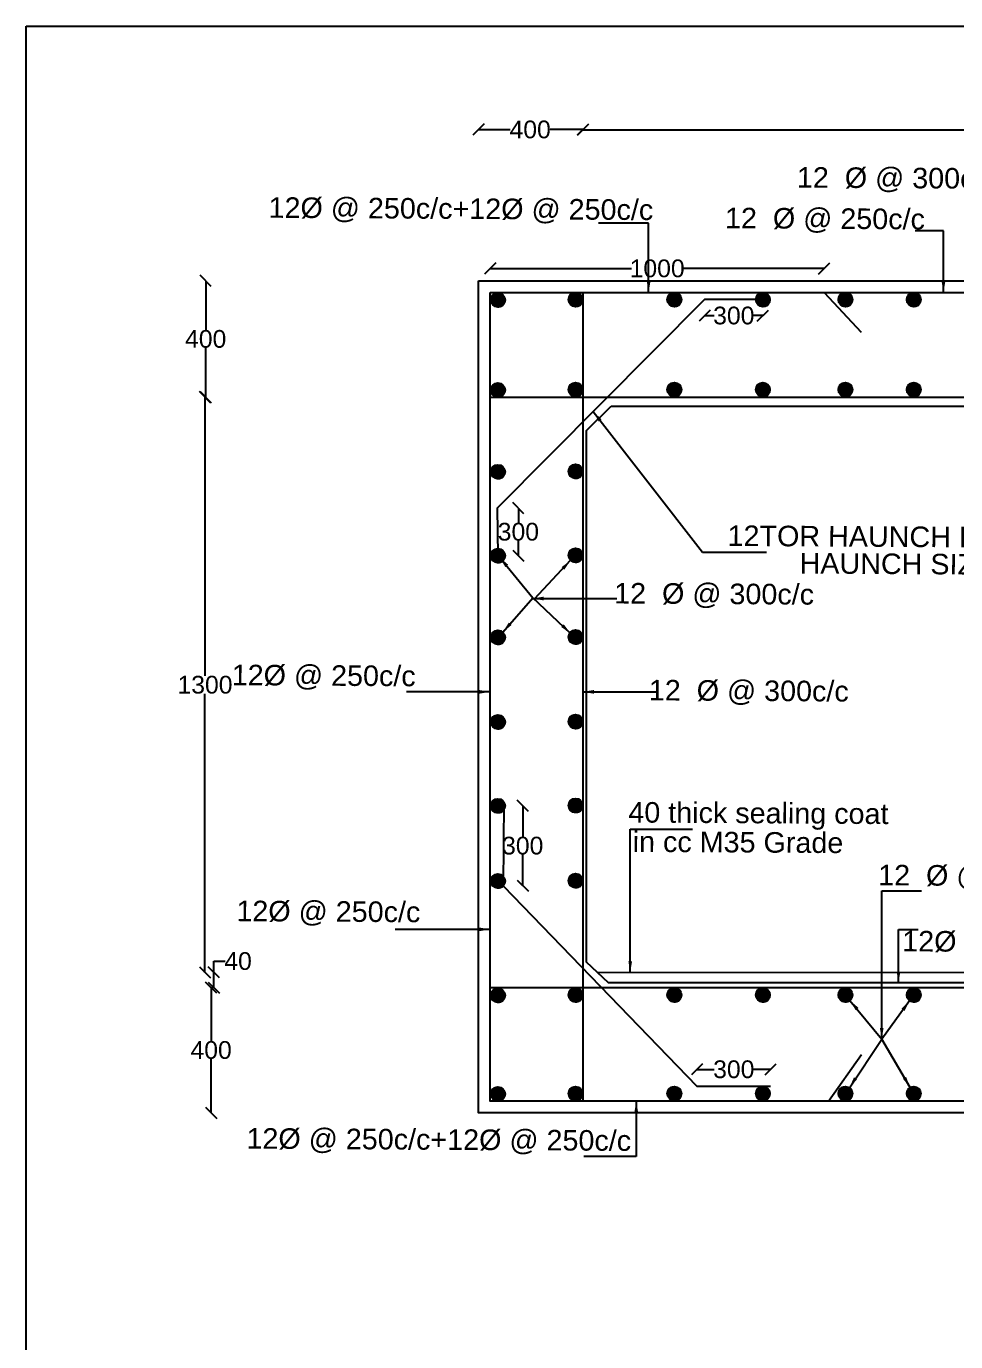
# Model space of a CAD drawing. Header units: millimetres. Extents: x 5124 to 6568637, y 2311 to 91879094.
# Drawn here: x 3718709 to 3726578, y 45945011 to 45956145 of the extents above; entities that cross this region are included whole.
import ezdxf

# ---------------------------------------------------------------- set-up
doc = ezdxf.new("R2010")
doc.units = ezdxf.units.MM
doc.header["$MEASUREMENT"] = 0
doc.layers.add('DIMENSION', color=7, linetype='Continuous')
doc.layers.add('DRAWING', color=7, linetype='Continuous')
doc.styles.get("Standard").update_dxf_attribs({"font": 'arial.ttf', "height": 150})
doc.dimstyles.get("Standard").update_dxf_attribs({"dimtxt": 200, "dimasz": 110, "dimexe": 0.18, "dimexo": 0.0625, "dimgap": 0.09, "dimtad": 0, "dimtih": 1, "dimtoh": 1, "dimdec": 0, "dimzin": 0, "dimdsep": 46, "dimtxsty": 'Standard', "dimblk": 'OBLIQUE', "dimcen": 0.09, "dimse1": 1, "dimse2": 1, "dimadec": 0, "dimazin": 0, "dimtfac": 1, "dimtdec": 0, "dimtofl": 0, "dimtmove": 0, "dimatfit": 3, "dimfxl": 1, "dimtolj": 1, "dimtzin": 0, "dimarcsym": 0})

# ---------------------------------------------------------------- blocks, each defined once
blk = doc.blocks.new('_Oblique')
at = {"color": 0, "linetype": 'ByBlock', "lineweight": -2}
blk.add_line((-0.5, -0.5), (0.5, 0.5), dxfattribs=at)
blk = doc.blocks.new('*D64')
at = {"layer": 'Defpoints', "color": 0}
for p in [(3725464, 45954095), (3722637, 45953891), (3725464, 45953891)]:
    blk.add_point(p, dxfattribs=at)
at = {"layer": 'DIMENSION', "color": 0, "lineweight": -2}
for p, q in [((3722637, 45954095), (3723834, 45954095)), ((3725464, 45954095), (3724267, 45954095))]:
    blk.add_line(p, q, dxfattribs=at)
at = {"layer": 'DIMENSION', "color": 0, "lineweight": -2, "xscale": 95, "yscale": 95, "zscale": 95, "rotation": 180}
blk.add_blockref('_Oblique', (3722637, 45954095), dxfattribs=at)
at = {"layer": 'DIMENSION', "color": 0, "lineweight": -2, "xscale": 95, "yscale": 95, "zscale": 95}
blk.add_blockref('_Oblique', (3725464, 45954095), dxfattribs=at)
at = {"layer": 'DIMENSION', "color": 0, "insert": (3724050, 45954095), "char_height": 150, "attachment_point": 5}
blk.add_mtext('\\A1;1000', dxfattribs=at)
blk = doc.blocks.new('*D65')
at = {"layer": 'Defpoints', "color": 0}
for p in [(3723424, 45955271), (3722538, 45953990), (3723424, 45953990)]:
    blk.add_point(p, dxfattribs=at)
at = {"layer": 'DIMENSION', "color": 0, "lineweight": -2}
for p, q in [((3722538, 45955271), (3722807, 45955271)), ((3723424, 45955271), (3723144, 45955271))]:
    blk.add_line(p, q, dxfattribs=at)
at = {"layer": 'DIMENSION', "color": 0, "lineweight": -2, "xscale": 95, "yscale": 95, "zscale": 95, "rotation": 180}
blk.add_blockref('_Oblique', (3722538, 45955271), dxfattribs=at)
at = {"layer": 'DIMENSION', "color": 0, "lineweight": -2, "xscale": 95, "yscale": 95, "zscale": 95}
blk.add_blockref('_Oblique', (3723424, 45955271), dxfattribs=at)
at = {"layer": 'DIMENSION', "color": 0, "insert": (3722975, 45955271), "char_height": 150, "attachment_point": 5}
blk.add_mtext('\\A1;400', dxfattribs=at)
blk = doc.blocks.new('*D66')
at = {"layer": 'Defpoints', "color": 0}
for p in [(3730345, 45955270), (3723420, 45953891), (3730345, 45953891)]:
    blk.add_point(p, dxfattribs=at)
at = {"layer": 'DIMENSION', "color": 0, "lineweight": -2}
for p, q in [((3723420, 45955270), (3726657, 45955270)), ((3730345, 45955270), (3727107, 45955270))]:
    blk.add_line(p, q, dxfattribs=at)
at = {"layer": 'DIMENSION', "color": 0, "lineweight": -2, "xscale": 95, "yscale": 95, "zscale": 95, "rotation": 180}
blk.add_blockref('_Oblique', (3723420, 45955270), dxfattribs=at)
at = {"layer": 'DIMENSION', "color": 0, "lineweight": -2, "xscale": 95, "yscale": 95, "zscale": 95}
blk.add_blockref('_Oblique', (3730345, 45955270), dxfattribs=at)
at = {"layer": 'DIMENSION', "color": 0, "insert": (3726882, 45955270), "char_height": 150, "attachment_point": 5}
blk.add_mtext('\\A1;2000', dxfattribs=at)
blk = doc.blocks.new('*D73')
at = {"layer": 'Defpoints', "color": 0}
for p in [(3724452, 45953832), (3724945, 45953832), (3724945, 45953696)]:
    blk.add_point(p, dxfattribs=at)
at = {"layer": 'DIMENSION', "color": 0, "lineweight": -2}
for p, q in [((3724452, 45953696), (3724533, 45953696)), ((3724945, 45953696), (3724864, 45953696))]:
    blk.add_line(p, q, dxfattribs=at)
at = {"layer": 'DIMENSION', "color": 0, "lineweight": -2, "xscale": 95, "yscale": 95, "zscale": 95, "rotation": 180}
blk.add_blockref('_Oblique', (3724452, 45953696), dxfattribs=at)
at = {"layer": 'DIMENSION', "color": 0, "lineweight": -2, "xscale": 95, "yscale": 95, "zscale": 95}
blk.add_blockref('_Oblique', (3724945, 45953696), dxfattribs=at)
at = {"layer": 'DIMENSION', "color": 0, "insert": (3724699, 45953696), "char_height": 150, "attachment_point": 5}
blk.add_mtext('\\A1;300', dxfattribs=at)
blk = doc.blocks.new('*D74')
at = {"layer": 'Defpoints', "color": 0}
for p in [(3722697, 45952067), (3722875, 45952067), (3722703, 45951664)]:
    blk.add_point(p, dxfattribs=at)
at = {"layer": 'DIMENSION', "color": 0, "lineweight": -2}
for p, q in [((3722875, 45952067), (3722875, 45951942)), ((3722875, 45951664), (3722875, 45951789))]:
    blk.add_line(p, q, dxfattribs=at)
at = {"layer": 'DIMENSION', "color": 0, "lineweight": -2, "xscale": 95, "yscale": 95, "zscale": 95}
for p, rotation in [((3722875, 45952067), 90), ((3722875, 45951664), 270)]:
    blk.add_blockref('_Oblique', p, dxfattribs=dict(at, rotation=rotation))
at = {"layer": 'DIMENSION', "color": 0, "insert": (3722875, 45951866), "char_height": 150, "attachment_point": 5}
blk.add_mtext('\\A1;300', dxfattribs=at)
blk = doc.blocks.new('*D75')
at = {"layer": 'Defpoints', "color": 0}
for p in [(3722763, 45949547), (3722748, 45948871), (3722912, 45948871)]:
    blk.add_point(p, dxfattribs=at)
at = {"layer": 'DIMENSION', "color": 0, "lineweight": -2}
for p, q in [((3722912, 45949547), (3722912, 45949285)), ((3722912, 45948871), (3722912, 45949132))]:
    blk.add_line(p, q, dxfattribs=at)
at = {"layer": 'DIMENSION', "color": 0, "lineweight": -2, "xscale": 95, "yscale": 95, "zscale": 95}
for p, rotation in [((3722912, 45949547), 90), ((3722912, 45948871), 270)]:
    blk.add_blockref('_Oblique', p, dxfattribs=dict(at, rotation=rotation))
at = {"layer": 'DIMENSION', "color": 0, "insert": (3722912, 45949209), "char_height": 150, "attachment_point": 5}
blk.add_mtext('\\A1;300', dxfattribs=at)
blk = doc.blocks.new('*D76')
at = {"layer": 'Defpoints', "color": 0}
for p in [(3724387, 45947316), (3724387, 45947174), (3725011, 45947174)]:
    blk.add_point(p, dxfattribs=at)
at = {"layer": 'DIMENSION', "color": 0, "lineweight": -2}
for p, q in [((3724387, 45947316), (3724533, 45947316)), ((3725011, 45947316), (3724864, 45947316))]:
    blk.add_line(p, q, dxfattribs=at)
at = {"layer": 'DIMENSION', "color": 0, "lineweight": -2, "xscale": 95, "yscale": 95, "zscale": 95, "rotation": 180}
blk.add_blockref('_Oblique', (3724387, 45947316), dxfattribs=at)
at = {"layer": 'DIMENSION', "color": 0, "lineweight": -2, "xscale": 95, "yscale": 95, "zscale": 95}
blk.add_blockref('_Oblique', (3725011, 45947316), dxfattribs=at)
at = {"layer": 'DIMENSION', "color": 0, "insert": (3724699, 45947316), "char_height": 150, "attachment_point": 5}
blk.add_mtext('\\A1;300', dxfattribs=at)
blk = doc.blocks.new('*D90')
at = {"layer": 'Defpoints', "color": 0}
for p in [(3720274, 45948008), (3722637, 45948008), (3722538, 45946949)]:
    blk.add_point(p, dxfattribs=at)
at = {"layer": 'DIMENSION', "color": 0, "lineweight": -2}
for p, q in [((3720274, 45948008), (3720274, 45947555)), ((3720274, 45946949), (3720274, 45947402))]:
    blk.add_line(p, q, dxfattribs=at)
at = {"layer": 'DIMENSION', "color": 0, "lineweight": -2, "xscale": 95, "yscale": 95, "zscale": 95}
for p, rotation in [((3720274, 45948008), 90), ((3720274, 45946949), 270)]:
    blk.add_blockref('_Oblique', p, dxfattribs=dict(at, rotation=rotation))
at = {"layer": 'DIMENSION', "color": 0, "insert": (3720274, 45947479), "char_height": 150, "attachment_point": 5}
blk.add_mtext('\\A1;400', dxfattribs=at)
blk = doc.blocks.new('*D91')
at = {"layer": 'Defpoints', "color": 0}
for p in [(3720297, 45948137), (3723643, 45948137), (3723643, 45948008)]:
    blk.add_point(p, dxfattribs=at)
at = {"layer": 'DIMENSION', "color": 0, "lineweight": -2}
for p, q in [((3720297, 45948137), (3720297, 45948232)), ((3720297, 45948232), (3720392, 45948232)), ((3720297, 45948008), (3720297, 45948137))]:
    blk.add_line(p, q, dxfattribs=at)
at = {"layer": 'DIMENSION', "color": 0, "lineweight": -2, "xscale": 95, "yscale": 95, "zscale": 95}
for p, rotation in [((3720297, 45948137), 90), ((3720297, 45948008), 270)]:
    blk.add_blockref('_Oblique', p, dxfattribs=dict(at, rotation=rotation))
at = {"layer": 'DIMENSION', "color": 0, "insert": (3720502, 45948232), "char_height": 150, "attachment_point": 5}
blk.add_mtext('\\A1;40', dxfattribs=at)
blk = doc.blocks.new('*D92')
at = {"layer": 'Defpoints', "color": 0}
for p in [(3720222, 45953006), (3723420, 45953006), (3723546, 45948137)]:
    blk.add_point(p, dxfattribs=at)
at = {"layer": 'DIMENSION', "color": 0, "lineweight": -2}
for p, q in [((3720222, 45953006), (3720222, 45950648)), ((3720222, 45948137), (3720222, 45950495))]:
    blk.add_line(p, q, dxfattribs=at)
at = {"layer": 'DIMENSION', "color": 0, "lineweight": -2, "xscale": 95, "yscale": 95, "zscale": 95}
for p, rotation in [((3720222, 45953006), 90), ((3720222, 45948137), 270)]:
    blk.add_blockref('_Oblique', p, dxfattribs=dict(at, rotation=rotation))
at = {"layer": 'DIMENSION', "color": 0, "insert": (3720222, 45950571), "char_height": 150, "attachment_point": 5}
blk.add_mtext('\\A1;1300', dxfattribs=at)
blk = doc.blocks.new('*D93')
at = {"layer": 'Defpoints', "color": 0}
for p in [(3720228, 45953990), (3722637, 45953990), (3722637, 45953006)]:
    blk.add_point(p, dxfattribs=at)
at = {"layer": 'DIMENSION', "color": 0, "lineweight": -2}
for p, q in [((3720228, 45953990), (3720228, 45953575)), ((3720228, 45953006), (3720228, 45953422))]:
    blk.add_line(p, q, dxfattribs=at)
at = {"layer": 'DIMENSION', "color": 0, "lineweight": -2, "xscale": 95, "yscale": 95, "zscale": 95}
for p, rotation in [((3720228, 45953990), 90), ((3720228, 45953006), 270)]:
    blk.add_blockref('_Oblique', p, dxfattribs=dict(at, rotation=rotation))
at = {"layer": 'DIMENSION', "color": 0, "insert": (3720228, 45953498), "char_height": 150, "attachment_point": 5}
blk.add_mtext('\\A1;400', dxfattribs=at)

msp = doc.modelspace()

# ---------------------------------------------------------------- hatches: boundary and pattern name
at = {"layer": 'DRAWING'}
h = msp.add_hatch(dxfattribs=at)
h.set_pattern_fill('ANSI31', color=256, scale=0.790901, style=0)
h.set_pattern_definition([(45, (880111.98066, 9615879.76424), (-0.06990643969563, 0.06990643969563), [])])
h.paths.add_polyline_path([(3722762.5, 45953828.7, 1), (3722642.7, 45953828.7, 1)])
h = msp.add_hatch(dxfattribs=at)
h.set_pattern_fill('ANSI31', color=256, scale=0.790901, style=0)
h.set_pattern_definition([(45, (880769.19317, 9615882.79462), (-0.06990643969563, 0.06990643969563), [])])
h.paths.add_polyline_path([(3723419.8, 45953831.7, 0.9586945), (3723300.2, 45953836.8), (3723300.2, 45953826.7, 0.9586945)])
h = msp.add_hatch(dxfattribs=at)
h.set_pattern_fill('ANSI31', color=256, scale=0.790901, style=0)
h.set_pattern_definition([(45, (881605.04109, 9615882.79462), (-0.06990643969563, 0.06990643969563), [])])
h.paths.add_polyline_path([(3724255.6, 45953831.7, 0.9586945), (3724136, 45953836.8), (3724136, 45953826.7, 0.9586945)])
h = msp.add_hatch(dxfattribs=at)
h.set_pattern_fill('ANSI31', color=256, scale=0.790901, style=0)
h.set_pattern_definition([(45, (882354.60386, 9615882.79462), (-0.06990643969563, 0.06990643969563), [])])
h.paths.add_polyline_path([(3725005.2, 45953831.7, 0.9586945), (3724885.6, 45953836.8), (3724885.6, 45953826.7, 0.9586945)])
h = msp.add_hatch(dxfattribs=at)
h.set_pattern_fill('ANSI31', color=256, scale=0.790901, style=0)
h.set_pattern_definition([(45, (883053.24188, 9615882.79462), (-0.06990643969563, 0.06990643969563), [])])
h.paths.add_polyline_path([(3725703.8, 45953831.7, 0.9586945), (3725584.2, 45953836.8), (3725584.2, 45953826.7, 0.9586945)])
h = msp.add_hatch(dxfattribs=at)
h.set_pattern_fill('ANSI31', color=256, scale=0.790901, style=0)
h.set_pattern_definition([(45, (883632.00393, 9615882.79462), (-0.06990643969563, 0.06990643969563), [])])
h.paths.add_polyline_path([(3726282.6, 45953831.7, 0.9586945), (3726163, 45953836.8), (3726163, 45953826.7, 0.9586945)])
h = msp.add_hatch(dxfattribs=at)
h.set_pattern_fill('ANSI31', color=256, scale=0.790901, style=0)
h.set_pattern_definition([(45, (880111.98066, 9615117.44387), (-0.06990643969563, 0.06990643969563), [])])
h.paths.add_polyline_path([(3722762.5, 45953066.4, 1), (3722642.7, 45953066.4, 1)])
h = msp.add_hatch(dxfattribs=at)
h.set_pattern_fill('ANSI31', color=256, scale=0.790901, style=0)
h.set_pattern_definition([(45, (880769.19317, 9615120.47425), (-0.06990643969563, 0.06990643969563), [])])
h.paths.add_polyline_path([(3723419.8, 45953069.4, 0.9586945), (3723300.2, 45953074.5), (3723300.2, 45953064.4, 0.9586945)])
h = msp.add_hatch(dxfattribs=at)
h.set_pattern_fill('ANSI31', color=256, scale=0.790901, style=0)
h.set_pattern_definition([(45, (881605.04109, 9615120.47425), (-0.06990643969563, 0.06990643969563), [])])
h.paths.add_polyline_path([(3724255.6, 45953069.4, 0.9586945), (3724136, 45953074.5), (3724136, 45953064.4, 0.9586945)])
h = msp.add_hatch(dxfattribs=at)
h.set_pattern_fill('ANSI31', color=256, scale=0.790901, style=0)
h.set_pattern_definition([(45, (882354.60386, 9615120.47425), (-0.06990643969563, 0.06990643969563), [])])
h.paths.add_polyline_path([(3725005.2, 45953069.4, 0.9586945), (3724885.6, 45953074.5), (3724885.6, 45953064.4, 0.9586945)])
h = msp.add_hatch(dxfattribs=at)
h.set_pattern_fill('ANSI31', color=256, scale=0.790901, style=0)
h.set_pattern_definition([(45, (883053.24188, 9615120.47425), (-0.06990643969563, 0.06990643969563), [])])
h.paths.add_polyline_path([(3725703.8, 45953069.4, 0.9586945), (3725584.2, 45953074.5), (3725584.2, 45953064.4, 0.9586945)])
h = msp.add_hatch(dxfattribs=at)
h.set_pattern_fill('ANSI31', color=256, scale=0.790901, style=0)
h.set_pattern_definition([(45, (883632.00393, 9615120.47425), (-0.06990643969563, 0.06990643969563), [])])
h.paths.add_polyline_path([(3726282.6, 45953069.4, 0.9586945), (3726163, 45953074.5), (3726163, 45953064.4, 0.9586945)])
h = msp.add_hatch(dxfattribs=at)
h.set_pattern_fill('ANSI31', color=256, scale=0.790901, style=0)
h.set_pattern_definition([(45, (880111.98066, 9614425.419), (-0.06990643969563, 0.06990643969563), [])])
h.paths.add_polyline_path([(3722762.5, 45952374.4, 1), (3722642.7, 45952374.4, 1)])
h = msp.add_hatch(dxfattribs=at)
h.set_pattern_fill('ANSI31', color=256, scale=0.790901, style=0)
h.set_pattern_definition([(45, (880769.19317, 9614428.44938), (-0.06990643969563, 0.06990643969563), [])])
h.paths.add_polyline_path([(3723419.8, 45952377.4, 0.9586945), (3723300.2, 45952382.4), (3723300.2, 45952372.3, 0.9586945)])
h = msp.add_hatch(dxfattribs=at)
h.set_pattern_fill('ANSI31', color=256, scale=0.790901, style=0)
h.set_pattern_definition([(45, (880111.98066, 9613715.26406), (-0.06990643969563, 0.06990643969563), [])])
h.paths.add_polyline_path([(3722762.5, 45951664.2, 1), (3722642.7, 45951664.2, 1)])
h = msp.add_hatch(dxfattribs=at)
h.set_pattern_fill('ANSI31', color=256, scale=0.790901, style=0)
h.set_pattern_definition([(45, (880769.19317, 9613718.29445), (-0.06990643969563, 0.06990643969563), [])])
h.paths.add_polyline_path([(3723419.8, 45951667.2, 0.9586945), (3723300.2, 45951672.3), (3723300.2, 45951662.2, 0.9586945)])
h = msp.add_hatch(dxfattribs=at)
h.set_pattern_fill('ANSI31', color=256, scale=0.790901, style=0)
h.set_pattern_definition([(45, (880111.98066, 9613023.55268), (-0.06990643969563, 0.06990643969563), [])])
h.paths.add_polyline_path([(3722762.5, 45950972.5, 1), (3722642.7, 45950972.5, 1)])
h = msp.add_hatch(dxfattribs=at)
h.set_pattern_fill('ANSI31', color=256, scale=0.790901, style=0)
h.set_pattern_definition([(45, (880769.19317, 9613026.58306), (-0.06990643969563, 0.06990643969563), [])])
h.paths.add_polyline_path([(3723419.8, 45950975.5, 0.9586945), (3723300.2, 45950980.6), (3723300.2, 45950970.5, 0.9586945)])
h = msp.add_hatch(dxfattribs=at)
h.set_pattern_fill('ANSI31', color=256, scale=0.790901, style=0)
h.set_pattern_definition([(45, (880111.98066, 9612307.70271), (-0.06990643969563, 0.06990643969563), [])])
h.paths.add_polyline_path([(3722762.5, 45950256.6, 1), (3722642.7, 45950256.6, 1)])
h = msp.add_hatch(dxfattribs=at)
h.set_pattern_fill('ANSI31', color=256, scale=0.790901, style=0)
h.set_pattern_definition([(45, (880769.19317, 9612310.733095), (-0.06990643969563, 0.06990643969563), [])])
h.paths.add_polyline_path([(3723419.8, 45950259.7, 0.9586945), (3723300.2, 45950264.7), (3723300.2, 45950254.6, 0.9586945)])
h = msp.add_hatch(dxfattribs=at)
h.set_pattern_fill('ANSI31', color=256, scale=0.790901, style=0)
h.set_pattern_definition([(45, (880111.98066, 9611597.60003), (-0.06990643969563, 0.06990643969563), [])])
h.paths.add_polyline_path([(3722762.5, 45949546.5, 1), (3722642.7, 45949546.5, 1)])
h = msp.add_hatch(dxfattribs=at)
h.set_pattern_fill('ANSI31', color=256, scale=0.790901, style=0)
h.set_pattern_definition([(45, (880769.19317, 9611600.63041), (-0.06990643969563, 0.06990643969563), [])])
h.paths.add_polyline_path([(3723419.8, 45949549.6, 0.9586945), (3723300.2, 45949554.6), (3723300.2, 45949544.5, 0.9586945)])
h = msp.add_hatch(dxfattribs=at)
h.set_pattern_fill('ANSI31', color=256, scale=0.790901, style=0)
h.set_pattern_definition([(45, (880111.98066, 9610961.21928), (-0.06990643969563, 0.06990643969563), [])])
h.paths.add_polyline_path([(3722762.5, 45948910.2, 1), (3722642.7, 45948910.2, 1)])
h = msp.add_hatch(dxfattribs=at)
h.set_pattern_fill('ANSI31', color=256, scale=0.790901, style=0)
h.set_pattern_definition([(45, (880769.19317, 9610964.249665), (-0.06990643969563, 0.06990643969563), [])])
h.paths.add_polyline_path([(3723419.8, 45948913.2, 0.9586945), (3723300.2, 45948918.2), (3723300.2, 45948908.1, 0.9586945)])
h = msp.add_hatch(dxfattribs=at)
h.set_pattern_fill('ANSI31', color=256, scale=0.790901, style=0)
h.set_pattern_definition([(45, (880111.98066, 9609993.63841), (-0.06990643969563, 0.06990643969563), [])])
h.paths.add_polyline_path([(3722762.5, 45947942.6, 1), (3722642.7, 45947942.6, 1)])
h = msp.add_hatch(dxfattribs=at)
h.set_pattern_fill('ANSI31', color=256, scale=0.790901, style=0)
h.set_pattern_definition([(45, (880769.19317, 9609996.66879), (-0.06990643969563, 0.06990643969563), [])])
h.paths.add_polyline_path([(3723419.8, 45947945.6, 0.9586945), (3723300.2, 45947950.7), (3723300.2, 45947940.6, 0.9586945)])
h = msp.add_hatch(dxfattribs=at)
h.set_pattern_fill('ANSI31', color=256, scale=0.790901, style=0)
h.set_pattern_definition([(45, (881605.04109, 9609996.66879), (-0.06990643969563, 0.06990643969563), [])])
h.paths.add_polyline_path([(3724255.6, 45947945.6, 0.9586945), (3724136, 45947950.7), (3724136, 45947940.6, 0.9586945)])
h = msp.add_hatch(dxfattribs=at)
h.set_pattern_fill('ANSI31', color=256, scale=0.790901, style=0)
h.set_pattern_definition([(45, (882354.60386, 9609996.66879), (-0.06990643969563, 0.06990643969563), [])])
h.paths.add_polyline_path([(3725005.2, 45947945.6, 0.9586945), (3724885.6, 45947950.7), (3724885.6, 45947940.6, 0.9586945)])
h = msp.add_hatch(dxfattribs=at)
h.set_pattern_fill('ANSI31', color=256, scale=0.790901, style=0)
h.set_pattern_definition([(45, (883053.24188, 9609996.66879), (-0.06990643969563, 0.06990643969563), [])])
h.paths.add_polyline_path([(3725703.8, 45947945.6, 0.9586945), (3725584.2, 45947950.7), (3725584.2, 45947940.6, 0.9586945)])
h = msp.add_hatch(dxfattribs=at)
h.set_pattern_fill('ANSI31', color=256, scale=0.790901, style=0)
h.set_pattern_definition([(45, (883632.00393, 9609996.66879), (-0.06990643969563, 0.06990643969563), [])])
h.paths.add_polyline_path([(3726282.6, 45947945.6, 0.9586945), (3726163, 45947950.7), (3726163, 45947940.6, 0.9586945)])
h = msp.add_hatch(dxfattribs=at)
h.set_pattern_fill('ANSI31', color=256, scale=0.790901, style=0)
h.set_pattern_definition([(45, (880111.98066, 9609159.08097), (-0.06990643969563, 0.06990643969563), [])])
h.paths.add_polyline_path([(3722762.5, 45947108, 1), (3722642.7, 45947108, 1)])
h = msp.add_hatch(dxfattribs=at)
h.set_pattern_fill('ANSI31', color=256, scale=0.790901, style=0)
h.set_pattern_definition([(45, (880769.19317, 9609162.11135), (-0.06990643969563, 0.06990643969563), [])])
h.paths.add_polyline_path([(3723419.8, 45947111.1, 0.9586945), (3723300.2, 45947116.1), (3723300.2, 45947106, 0.9586945)])
h = msp.add_hatch(dxfattribs=at)
h.set_pattern_fill('ANSI31', color=256, scale=0.790901, style=0)
h.set_pattern_definition([(45, (881605.04109, 9609162.11135), (-0.06990643969563, 0.06990643969563), [])])
h.paths.add_polyline_path([(3724255.6, 45947111.1, 0.9586945), (3724136, 45947116.1), (3724136, 45947106, 0.9586945)])
h = msp.add_hatch(dxfattribs=at)
h.set_pattern_fill('ANSI31', color=256, scale=0.790901, style=0)
h.set_pattern_definition([(45, (882354.60386, 9609162.11135), (-0.06990643969563, 0.06990643969563), [])])
h.paths.add_polyline_path([(3725005.2, 45947111.1, 0.9586945), (3724885.6, 45947116.1), (3724885.6, 45947106, 0.9586945)])
h = msp.add_hatch(dxfattribs=at)
h.set_pattern_fill('ANSI31', color=256, scale=0.790901, style=0)
h.set_pattern_definition([(45, (883053.24188, 9609162.11135), (-0.06990643969563, 0.06990643969563), [])])
h.paths.add_polyline_path([(3725703.8, 45947111.1, 0.9586945), (3725584.2, 45947116.1), (3725584.2, 45947106, 0.9586945)])
h = msp.add_hatch(dxfattribs=at)
h.set_pattern_fill('ANSI31', color=256, scale=0.790901, style=0)
h.set_pattern_definition([(45, (883632.00393, 9609162.11135), (-0.06990643969563, 0.06990643969563), [])])
h.paths.add_polyline_path([(3726282.6, 45947111.1, 0.9586945), (3726163, 45947116.1), (3726163, 45947106, 0.9586945)])

# ---------------------------------------------------------------- linework, layer by layer
at = {"layer": 'DIMENSION'}
for points in [[(3722538.3, 45953990.4), (3738799.3, 45953990.4), (3738799.3, 45946949.2), (3722538.3, 45946949.2)], [(3722637.2, 45953891.5), (3738700.3, 45953891.5), (3738700.3, 45947048.1), (3722637.2, 45947048.1)]]:
    msp.add_lwpolyline(points, close=True, dxfattribs=at)
for points in [[(3723419.6, 45953891.5), (3723419.6, 45947048.1)], [(3725463.7, 45953891.5), (3725776.2, 45953555)], [(3722637.2, 45953006.5), (3738700.3, 45953006.5)], [(3722637.2, 45948008.1), (3738700.3, 45948008.1)], [(3725499.9, 45947048.1), (3725780.2, 45947442.3)]]:
    msp.add_lwpolyline(points, dxfattribs=at)
at = {"layer": 'DRAWING'}
msp.add_lwpolyline([(3718709.2, 45956144.9), (3749680.8, 45956144.9), (3749680.8, 45933876.9), (3718709.2, 45933876.9)], close=True, dxfattribs=at)
for points in [[(3724945.3, 45953831.7), (3724451.9, 45953831.7), (3722696.7, 45952066.9), (3722702.6, 45951664.2)], [(3723661.2, 45952929.2), (3730026.3, 45952929.2), (3730278.9, 45952666.4), (3730278.9, 45948259.6), (3730035.4, 45948048.5), (3723639.2, 45948048.5), (3723453, 45948224.5), (3723453, 45952723.8), (3723661.2, 45952929.2)], [(3722751.5, 45949581.2), (3722747.6, 45948870.6), (3724387, 45947173.9), (3725010.8, 45947173.9)], [(3723546.1, 45948136.5), (3730137.9, 45948137.4)]]:
    msp.add_lwpolyline(points, dxfattribs=at)
for centre in [(3722702.6, 45953828.7), (3723359.8, 45953831.7), (3724195.7, 45953831.7), (3724945.3, 45953831.7), (3725643.9, 45953831.7), (3726222.7, 45953831.7), (3722702.6, 45953066.4), (3723359.8, 45953069.4), (3724195.7, 45953069.4), (3724945.3, 45953069.4), (3725643.9, 45953069.4), (3726222.7, 45953069.4), (3722702.6, 45952374.4), (3723359.8, 45952377.4), (3722702.6, 45951664.2), (3723359.8, 45951667.2), (3722702.6, 45950972.5), (3723359.8, 45950975.5), (3722702.6, 45950256.6), (3723359.8, 45950259.7), (3722702.6, 45949546.5), (3723359.8, 45949549.6), (3722702.6, 45948910.2), (3723359.8, 45948913.2), (3722702.6, 45947942.6), (3723359.8, 45947945.6), (3724195.7, 45947945.6), (3724945.3, 45947945.6), (3725643.9, 45947945.6), (3726222.7, 45947945.6), (3722702.6, 45947108), (3723359.8, 45947111.1), (3724195.7, 45947111.1), (3724945.3, 45947111.1), (3725643.9, 45947111.1), (3726222.7, 45947111.1)]:
    msp.add_circle(centre, 59.9, dxfattribs=at)

# ---------------------------------------------------------------- texts
for s, p in [('12  Ø @ 300c/c ', (3725232.9, 45954779.6)), ('12Ø @ 250c/c+12Ø @ 250c/c', (3720760, 45954524.4)), ('12  Ø @ 250c/c ', (3724624.2, 45954435.9)), ('12TOR HAUNCH BARS @300C/C', (3724646, 45951746.6)), (' HAUNCH SIZE 150*150', (3725187.9, 45951513.4)), ('12  Ø @ 300c/c ', (3723685.5, 45951259.8)), ('12Ø @ 250c/c ', (3720447.9, 45950567.9)), ('12  Ø @ 300c/c ', (3723979, 45950439.6)), ('40 thick sealing coat', (3723805.8, 45949405.4)), ('in cc M35 Grade', (3723842.6, 45949157.3)), ('12  Ø @ 300c/c ', (3725920.7, 45948874.3)), ('12Ø @ 250c/c ', (3720487.3, 45948570.6)), ('12Ø @  200c/c ', (3726124.5, 45948315.1)), ('12Ø @ 250c/c+12Ø @ 250c/c', (3720572.6, 45946645.2))]:
    msp.add_text(s, height=173.998, rotation=359.65712, dxfattribs=at).set_placement(p)

# ---------------------------------------------------------------- dimensions: what is measured, and where the dimension line sits
at = {"layer": 'DIMENSION'}
dim = msp.add_linear_dim(base=(3723424, 45955270.6), p1=(3722538.3, 45953990.4), p2=(3723424, 45953990.4), text='400', dimstyle='Standard', override={"dimasz": 95, "dimfxl": 2000, "dimarcsym": 1}, dxfattribs=at)
dim.commit()
dim.dimension.update_dxf_attribs({"geometry": '*D65', "text_midpoint": (3722975.1, 45955270.6), "dimtype": 160})
for base, p1, p2, text, picture, middle in [((3730344.8, 45955270.4), (3723419.6, 45953891.5), (3730344.8, 45953891.5), '2000', '*D66', (3726882.2, 45955270.4)), ((3725463.7, 45954094.7), (3722637.2, 45953891.5), (3725463.7, 45953891.5), '1000', '*D64', (3724050.5, 45954094.7)), ((3724945.3, 45953695.9), (3724451.9, 45953831.7), (3724945.3, 45953831.7), '300', '*D73', (3724698.6, 45953695.9)), ((3724387, 45947315.8), (3725010.8, 45947173.9), (3724387, 45947173.9), '300', '*D76', (3724698.9, 45947315.8))]:
    dim = msp.add_linear_dim(base=base, p1=p1, p2=p2, text=text, dimstyle='Standard', override={"dimasz": 95, "dimfxl": 2000, "dimarcsym": 1}, dxfattribs=at)
    dim.commit()
    dim.dimension.update_dxf_attribs({"geometry": picture, "text_midpoint": middle})
for base, p1, p2, text, picture, middle in [((3720228.4, 45953990.4), (3722637.2, 45953006.5), (3722637.2, 45953990.4), '400', '*D93', (3720228.4, 45953498.4)), ((3720221.7, 45953006.5), (3723546.1, 45948136.5), (3723419.6, 45953006.5), '1300', '*D92', (3720221.7, 45950571.5)), ((3722875, 45952066.9), (3722702.6, 45951664.2), (3722696.7, 45952066.9), '300', '*D74', (3722875, 45951865.6)), ((3722912.3, 45948870.6), (3722762.5, 45949546.5), (3722747.6, 45948870.6), '300', '*D75', (3722912.3, 45949208.6)), ((3720296.5, 45948136.5), (3723642.7, 45948008.1), (3723642.7, 45948136.5), '40', '*D91', (3720501.8, 45948231.5)), ((3720274.3, 45948008.1), (3722538.3, 45946949.2), (3722637.2, 45948008.1), '400', '*D90', (3720274.3, 45947478.6))]:
    dim = msp.add_linear_dim(base=base, p1=p1, p2=p2, angle=90, text=text, dimstyle='Standard', override={"dimasz": 95, "dimfxl": 2000, "dimarcsym": 1}, dxfattribs=at)
    dim.commit()
    dim.dimension.update_dxf_attribs({"geometry": picture, "text_midpoint": middle})

# ---------------------------------------------------------------- leaders
at = {"layer": 'DRAWING'}
for points in [[(3723977.7, 45953891.5), (3723977.7, 45954479.6), (3723553.4, 45954479.6)], [(3726474.1, 45953891.5), (3726474.1, 45954412.3), (3726235.6, 45954412.3)], [(3723509, 45952883.7), (3724434.5, 45951694.9), (3724974.5, 45951694.9)], [(3722716.3, 45951651.1), (3722996.6, 45951308.4)], [(3723317.2, 45951625.1), (3723008.5, 45951297.2)], [(3722743.7, 45951016.1), (3722996.6, 45951308.4)], [(3722993.8, 45951301.5), (3723709.9, 45951301.5)], [(3723317.6, 45951006.2), (3722996.6, 45951308.4)], [(3722637.2, 45950511.5), (3721927.8, 45950511.5)], [(3723419.6, 45950511.5), (3724062.1, 45950511.5)], [(3723822, 45948136.6), (3723822, 45949350.4), (3724349.5, 45949350.4)], [(3725951.2, 45947572.1), (3725951.2, 45948827.7), (3726287.3, 45948827.7)], [(3722637.2, 45948501.2), (3721831.7, 45948501.2)], [(3726093.4, 45948048.5), (3726093.4, 45948501.2), (3726259.8, 45948501.2)], [(3725682.4, 45947899.7), (3725951.2, 45947572.1)], [(3726187.4, 45947897.1), (3725951.2, 45947572.1)], [(3725677.1, 45947160.9), (3725951.2, 45947572.1)], [(3726192.3, 45947162.7), (3725951.2, 45947572.1)], [(3723873.1, 45947048.1), (3723873.1, 45946578.4), (3723428.7, 45946578.4)]]:
    msp.add_leader(points, dimstyle='Standard', override={"dimasz": 95, "dimgap": 0.09, "dimtad": 0, "dimfxl": 2000, "dimarcsym": 1}, dxfattribs=at)

doc.saveas('drawing.dxf')
